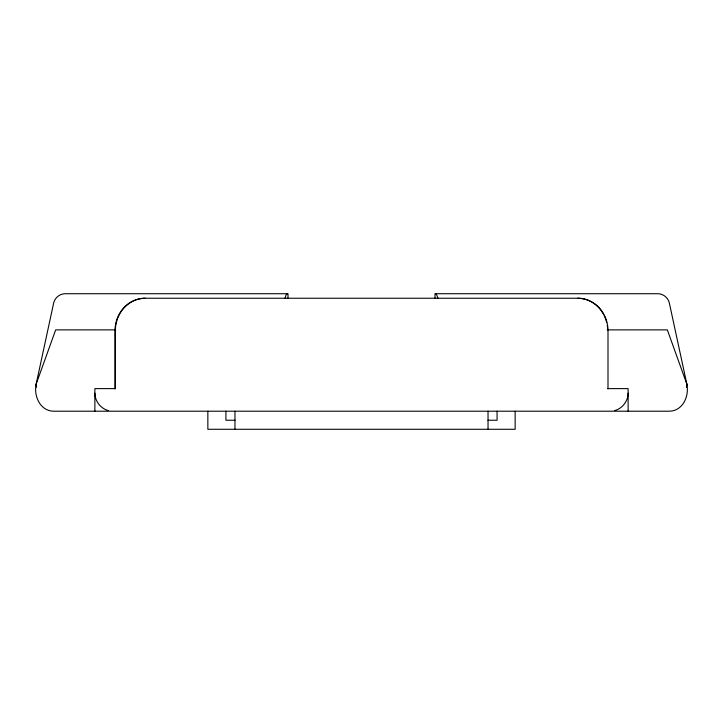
<?xml version="1.0" encoding="UTF-8"?>
<svg xmlns="http://www.w3.org/2000/svg" width="723" height="723" viewBox="0 0 723 723"><rect width="100%" height="100%" fill="white"/><g stroke="black" fill="none" stroke-linecap="round" stroke-linejoin="round"><path stroke-width="1.08" d="M628.124 393.131C628.079 401.129 622.422 408.486 614.713 410.592M607.239 329.869L667.329 329.869L686.85 384.094L686.452 387.103L686.85 384.094L669.281 302.756C668.061 297.713 663.262 293.845 658.075 293.719L435.002 293.719L435.002 298.183M686.841 384.094L686.805 384.094C689.471 396.213 682.684 411.423 668.766 411.206L54.234 411.206C40.307 411.423 33.565 396.213 36.15 384.094L53.719 302.756C54.939 297.713 59.738 293.845 64.925 293.719L287.998 293.719L287.989 298.183M285.025 298.238L286.046 294.93L287.275 293.719M36.195 384.094L36.557 387.103L36.159 384.094L55.671 329.869L115.761 329.869M607.654 388.613L628.124 388.613L628.124 411.206M235.065 420.244L225.928 420.244L225.928 411.206M487.935 420.244L497.072 420.244L497.072 411.206M108.287 410.592C100.578 408.486 94.921 401.129 94.876 393.131M435.725 293.719L436.349 294.026M436.34 294.026L437.975 298.238M607.998 388.893L607.998 330.773A32.544 30.086 90 0 0 577.894 298.238L145.106 298.238A32.544 30.086 -90 0 0 115.002 330.773L115.002 388.893M515.147 411.206L515.147 429.281L207.853 429.281L207.853 411.206M488.034 411.206L488.034 429.281M234.966 411.206L234.966 429.281M94.876 411.206L94.876 388.613L115.346 388.613L115.346 330.773A32.544 30.05 -90 0 1 145.395 298.238M577.605 298.238A32.544 30.05 -90 0 1 603.633 314.505M604.103 315.427A32.544 30.05 -90 0 1 606.633 322.35M607.257 325.467A32.544 30.05 -90 0 1 607.6 328.649"/></g></svg>
